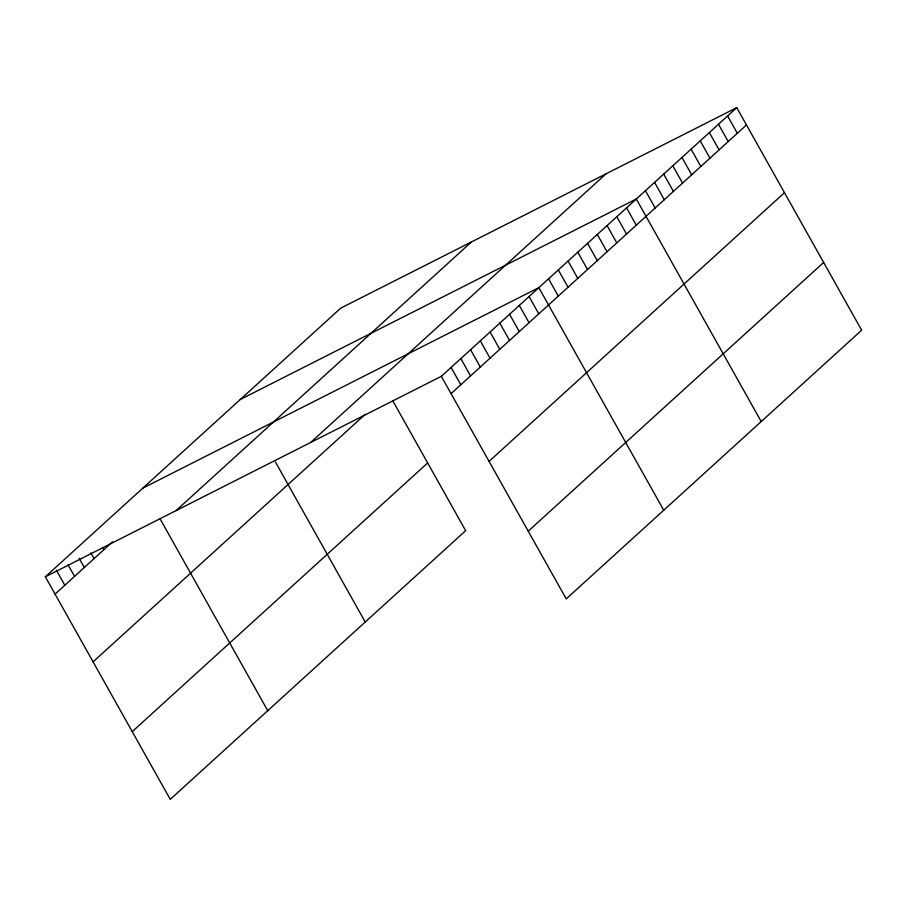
<?xml version="1.0" encoding="UTF-8"?>
<svg xmlns="http://www.w3.org/2000/svg" width="907" height="907" viewBox="0 0 907 907"><rect width="100%" height="100%" fill="white"/><g stroke="black" fill="none" stroke-linecap="round" stroke-linejoin="round"><path stroke-width="1.36" d="M392.618 400.509L465.665 530.674L170.244 799.362L45.35 576.795L340.771 308.108L736.756 107.638L861.65 330.205L566.229 598.892L441.335 376.326L736.756 107.638M55.066 594.108L112.581 541.796M176.026 510.641L471.447 241.954M310.659 442.48L606.08 173.793M93.081 661.838L365.158 414.386M451.051 393.638L746.472 124.962M132.241 731.62L427.662 462.944M489.066 461.38L784.476 192.692M528.225 531.162L823.635 262.474M240.321 399.465L636.306 198.996L761.211 421.562M142.841 488.125L538.826 287.655L663.72 510.222M45.35 576.795L441.335 376.326M727.618 115.949L737.334 133.261M718.491 124.248L728.208 141.571M709.353 132.558L719.081 149.87M700.227 140.857L709.943 158.181M691.1 149.167L700.816 166.48M681.962 157.467L691.678 174.79M672.835 165.777L682.552 183.089M663.697 174.076L673.425 191.4M654.571 182.386L664.287 199.699M645.444 190.685L655.16 208.009M626.556 207.862L636.283 225.174M616.817 216.728L626.533 234.04M607.066 225.594L616.783 242.906M597.316 234.46L607.032 251.783M587.566 243.325L597.282 260.649M577.816 252.191L587.532 269.515M568.065 261.057L577.782 278.381M558.315 269.923L568.031 287.247M548.565 278.789L558.293 296.113M529.076 296.521L538.792 313.845M519.326 305.398L529.042 322.711M509.575 314.264L519.292 331.577M499.825 323.13L509.541 340.442M490.075 331.996L499.791 349.308M480.325 340.862L490.041 358.174M470.574 349.728L480.302 367.04M460.835 358.594L470.552 375.906M451.085 367.46L460.801 384.772M275.388 461.935L365.226 622.032M159.893 518.509L267.735 710.691M102.514 547.465L103.817 549.778M90.825 552.873L94.067 558.644M79.136 558.27L84.317 567.51M68.082 564.834L74.567 576.376M56.393 570.231L64.816 585.242"/></g></svg>
